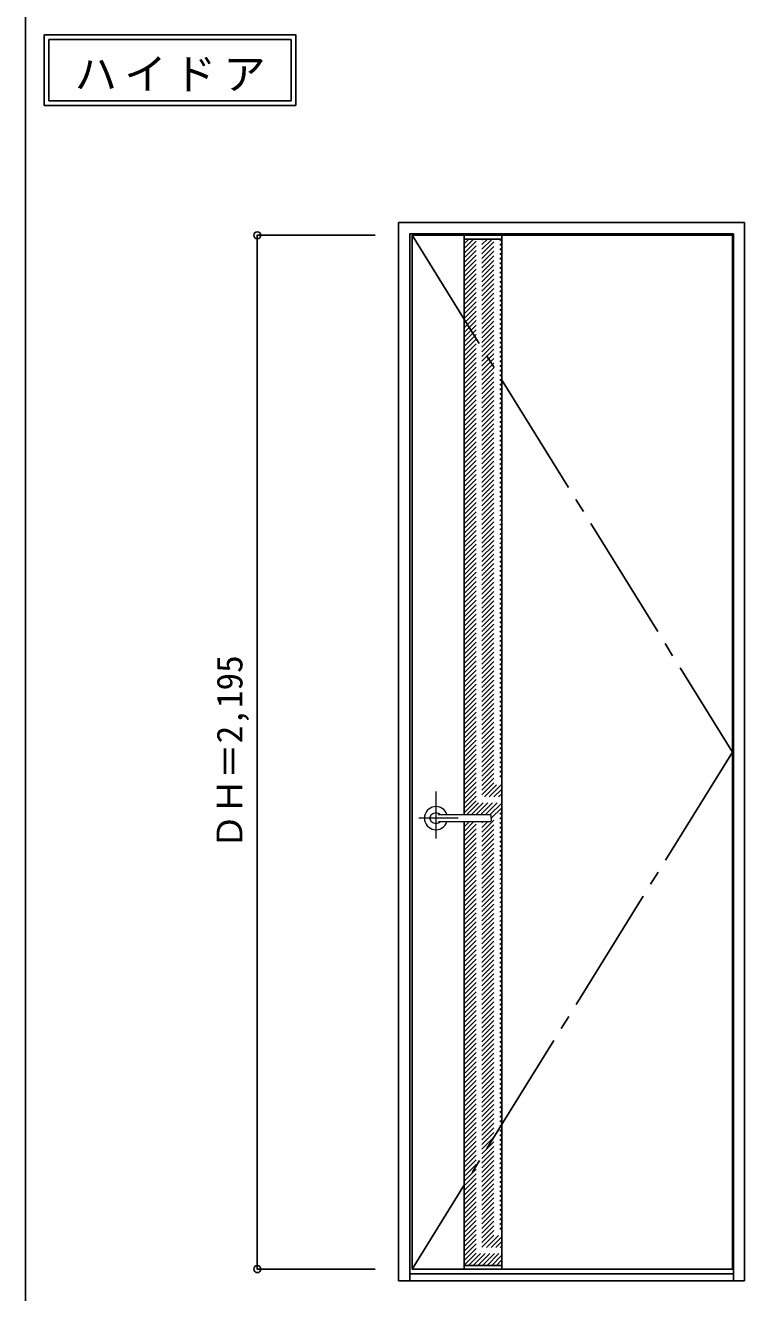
# Model space of a CAD drawing. Units: millimetres, scale not verified. Extents: x -6000 to 5700, y -4307 to 4175.
# Drawn here: x 1205 to 2732, y -2726 to -36 of the extents above; entities that cross this region are included whole.
import ezdxf
from ezdxf.enums import TextEntityAlignment as Align

# ---------------------------------------------------------------- set-up
doc = ezdxf.new("R2010")
doc.units = ezdxf.units.MM
doc.header["$LTSCALE"] = 30
doc.header["$PDMODE"] = 32
doc.header["$PDSIZE"] = 15
for name, pattern in [('CHAIN1', [8, 5, -1, 1, -1]), ('CHAIN2', [12, 9, -1, 1, -1]), ('DASHED1', [1.8, 1.2, -0.6])]:
    doc.linetypes.add(name, pattern=pattern)
for name, color, linetype in [('0-2_扉', 3, 'Continuous'), ('0-3_仕上げ', 3, 'Continuous'), ('0-4_枠', 3, 'Continuous'), ('0-7', 7, 'CHAIN2'), ('0-A_文字', 7, 'Continuous'), ('0-B_寸法', 7, 'Continuous'), ('0-C_ハッチ', 4, 'DASHED1'), ('F-1_枠', 6, 'Continuous')]:
    doc.layers.add(name, color=color, linetype=linetype)
doc.layers.add('0-5_レバー', color=7, linetype='Continuous', lineweight=18)
doc.styles.add('ＭＳ ゴシック', font='')
doc.styles.get('ＭＳ ゴシック').set_extended_font_data('MS Gothic')

msp = doc.modelspace()

# ---------------------------------------------------------------- linework, layer by layer
at = {"layer": '0-2_扉'}
for p, q in [((2026.4, -481.25), (2706.4, -481.25)), ((2026.4, -2676.25), (2026.4, -481.25)), ((2706.4, -2676.25), (2706.4, -481.25)), ((2026.4, -2676.25), (2706.4, -2676.25))]:
    msp.add_line(p, q, dxfattribs=at)
at = {"layer": '0-3_仕上げ'}
for p, q in [((2136.4, -1711.75), (2136.4, -481.25)), ((2216.4, -2676.25), (2216.4, -481.25)), ((2136.4, -2676.25), (2136.4, -1725.75))]:
    msp.add_line(p, q, dxfattribs=at)
at = {"layer": '0-3_仕上げ', "color": 7}
for p, q in [((2136.4, -489.25), (2216.4, -489.25)), ((2136.4, -2668.25), (2216.4, -2668.25))]:
    msp.add_line(p, q, dxfattribs=at)
at = {"layer": '0-4_枠'}
for p, q in [((1997.4, -454.25), (2732.4, -454.25)), ((1997.4, -2701.25), (1997.4, -454.25)), ((2732.4, -2701.25), (2732.4, -454.25)), ((2021.4, -478.25), (2708.4, -478.25)), ((2021.4, -2701.25), (2021.4, -478.25)), ((2708.4, -2701.25), (2708.4, -478.25)), ((2021.4, -2686.25), (2708.4, -2686.25)), ((1997.4, -2701.25), (2732.4, -2701.25))]:
    msp.add_line(p, q, dxfattribs=at)
at = {"layer": '0-5_レバー', "color": 4, "linetype": 'CHAIN1'}
for p, q in [((2076.9, -1662.29), (2076.9, -1762.14)), ((2123.7, -1718.75), (2040.68, -1718.75))]:
    msp.add_line(p, q, dxfattribs=at)
at = {"layer": '0-5_レバー'}
for q in [(2193.9, -1713.26), (2193.9, -1724.25)]:
    msp.add_line((2193.9, -1718.75), q, dxfattribs=at)
for points in [[(2086.86, -1711.76), (2086.09, -1710.97), (2084.12, -1709.6), (2081.88, -1708.59), (2079.44, -1707.96), (2076.9, -1707.75), (2074.36, -1707.96), (2071.93, -1708.59), (2069.68, -1709.6), (2067.71, -1710.97), (2066.09, -1712.64), (2064.89, -1714.54), (2064.15, -1716.6), (2063.9, -1718.75), (2064.15, -1720.9), (2064.89, -1722.96), (2066.09, -1724.86), (2067.71, -1726.53), (2069.68, -1727.9), (2071.93, -1728.91), (2074.36, -1729.54), (2076.9, -1729.75), (2079.44, -1729.54), (2081.88, -1728.91), (2084.12, -1727.9), (2086.09, -1726.53), (2086.86, -1725.74)], [(2192.4, -1711.75), (2182.67, -1711.75), (2172.49, -1711.75), (2162.89, -1711.75), (2153.9, -1711.75), (2145.49, -1711.75), (2137.68, -1711.75), (2130.86, -1711.75), (2124.56, -1711.75), (2118.8, -1711.75), (2113.55, -1711.75), (2108.76, -1711.75), (2104.11, -1711.75), (2099.9, -1711.75), (2096.15, -1711.75), (2094.15, -1711.75), (2092.3, -1711.75), (2090.29, -1711.76), (2087.88, -1711.76), (2086.39, -1711.76), (2084.85, -1711.76), (2083.33, -1711.76), (2082.23, -1711.76), (2081.77, -1711.76), (2081.77, -1711.77)], [(2192.4, -1711.75), (2183.32, -1711.75), (2182.92, -1711.75)], [(2081.92, -1725.74), (2082.05, -1725.74), (2082.49, -1725.74), (2083.21, -1725.74), (2084.23, -1725.74), (2085.49, -1725.74), (2086.84, -1725.74), (2089.7, -1725.74), (2092.68, -1725.75), (2095.7, -1725.75), (2098.74, -1725.75), (2101.81, -1725.75), (2104.89, -1725.75), (2108.89, -1725.75), (2113.3, -1725.75), (2118.27, -1725.75), (2123.8, -1725.75), (2129.89, -1725.75), (2136.54, -1725.75), (2143.75, -1725.75), (2152.34, -1725.75), (2161.6, -1725.75), (2171.54, -1725.75), (2182.15, -1725.75), (2192.4, -1725.75)]]:
    msp.add_lwpolyline(points, dxfattribs=at)
for centre, radius, start, end in [((2076.9, -1718.75), 24.55, 16.59952, 343.36736), ((2192.4, -1713.25), 1.5, 0.00847, 89.9163), ((2192.4, -1713.25), 1.5, 360, 90.17419), ((2192.4, -1724.25), 1.5, 270.16419, 0), ((2192.4, -1724.25), 1.5, 269.91059, 359.99153)]:
    msp.add_arc(centre, radius, start, end, dxfattribs=at)
at = {"layer": '0-7'}
for p, q in [((2026.4, -481.25), (2706.4, -1578.75)), ((2706.4, -1578.75), (2026.4, -2676.25))]:
    msp.add_line(p, q, dxfattribs=at)
at = {"layer": '0-A_文字'}
for p, q in [((1244.8, -55.5), (1244.8, -205.5)), ((1254.8, -65.5), (1769.13, -65.5)), ((1769.13, -65.5), (1769.13, -195.5)), ((1244.8, -205.5), (1779.13, -205.5))]:
    msp.add_line(p, q, dxfattribs=at)
for points in [[(1244.8, -55.5), (1779.13, -55.5), (1779.13, -205.5)], [(1254.8, -65.5), (1254.8, -195.5), (1769.13, -195.5)]]:
    msp.add_lwpolyline(points, dxfattribs=at)
at = {"layer": '0-B_寸法', "color": 4}
for p, q in [((1697.4, -481.25), (1947.4, -481.25)), ((1697.4, -481.25), (1697.4, -2676.25)), ((1697.4, -2676.25), (1947.4, -2676.25))]:
    msp.add_line(p, q, dxfattribs=at)
at = {"layer": '0-B_寸法'}
for p in [(1697.4, -481.25), (1697.4, -2676.25)]:
    msp.add_point(p, dxfattribs=at)
at = {"layer": '0-C_ハッチ'}
for p, q in [((2136.4, -568.9), (2216.05, -489.25)), ((2136.4, -559), (2206.15, -489.25)), ((2136.4, -549.1), (2196.25, -489.25)), ((2136.4, -539.2), (2186.35, -489.25)), ((2136.4, -529.31), (2176.46, -489.25)), ((2136.4, -519.41), (2166.56, -489.25)), ((2136.4, -509.51), (2156.66, -489.25)), ((2136.4, -499.61), (2146.76, -489.25)), ((2136.4, -489.71), (2136.86, -489.25)), ((2136.4, -578.8), (2216.4, -498.8)), ((2136.4, -588.7), (2216.4, -508.7)), ((2136.4, -598.6), (2216.4, -518.6)), ((2136.4, -608.5), (2216.4, -528.5)), ((2136.4, -618.4), (2216.4, -538.4)), ((2136.4, -628.3), (2216.4, -548.3)), ((2136.4, -638.2), (2216.4, -558.2)), ((2136.4, -648.1), (2216.4, -568.1)), ((2136.4, -658), (2216.4, -578)), ((2136.4, -667.9), (2216.4, -587.9)), ((2136.4, -677.8), (2216.4, -597.8)), ((2136.4, -687.7), (2216.4, -607.7)), ((2136.4, -697.6), (2216.4, -617.6)), ((2136.4, -707.5), (2216.4, -627.5)), ((2136.4, -717.4), (2216.4, -637.4)), ((2136.4, -727.3), (2216.4, -647.3)), ((2136.4, -737.19), (2216.4, -657.19)), ((2136.4, -747.09), (2216.4, -667.09)), ((2136.4, -756.99), (2216.4, -676.99)), ((2136.4, -766.89), (2216.4, -686.89)), ((2136.4, -776.79), (2216.4, -696.79)), ((2136.4, -786.69), (2216.4, -706.69)), ((2136.4, -796.59), (2216.4, -716.59)), ((2136.4, -806.49), (2216.4, -726.49)), ((2136.4, -816.39), (2216.4, -736.39)), ((2136.4, -826.29), (2216.4, -746.29)), ((2136.4, -836.19), (2216.4, -756.19)), ((2136.4, -846.09), (2216.4, -766.09)), ((2136.4, -855.99), (2216.4, -775.99)), ((2136.4, -865.89), (2216.4, -785.89)), ((2136.4, -875.79), (2216.4, -795.79)), ((2136.4, -885.69), (2216.4, -805.69)), ((2136.4, -895.59), (2216.4, -815.59)), ((2136.4, -905.49), (2216.4, -825.49)), ((2136.4, -915.39), (2216.4, -835.39)), ((2136.4, -925.29), (2216.4, -845.29)), ((2136.4, -935.18), (2216.4, -855.18)), ((2136.4, -945.08), (2216.4, -865.08)), ((2136.4, -954.98), (2216.4, -874.98)), ((2136.4, -964.88), (2216.4, -884.88)), ((2136.4, -974.78), (2216.4, -894.78)), ((2136.4, -984.68), (2216.4, -904.68)), ((2136.4, -994.58), (2216.4, -914.58)), ((2136.4, -1004.48), (2216.4, -924.48)), ((2136.4, -1014.38), (2216.4, -934.38)), ((2136.4, -1024.28), (2216.4, -944.28)), ((2136.4, -1034.18), (2216.4, -954.18)), ((2136.4, -1044.08), (2216.4, -964.08)), ((2136.4, -1053.98), (2216.4, -973.98)), ((2136.4, -1063.88), (2216.4, -983.88)), ((2136.4, -1073.78), (2216.4, -993.78)), ((2136.4, -1083.68), (2216.4, -1003.68)), ((2136.4, -1093.58), (2216.4, -1013.58)), ((2136.4, -1103.48), (2216.4, -1023.48)), ((2136.4, -1113.38), (2216.4, -1033.38)), ((2136.4, -1123.28), (2216.4, -1043.28)), ((2136.4, -1133.17), (2216.4, -1053.17)), ((2136.4, -1143.07), (2216.4, -1063.07)), ((2136.4, -1152.97), (2216.4, -1072.97)), ((2136.4, -1162.87), (2216.4, -1082.87)), ((2136.4, -1172.77), (2216.4, -1092.77)), ((2136.4, -1182.67), (2216.4, -1102.67)), ((2136.4, -1192.57), (2216.4, -1112.57)), ((2136.4, -1202.47), (2216.4, -1122.47)), ((2136.4, -1212.37), (2216.4, -1132.37)), ((2136.4, -1222.27), (2216.4, -1142.27)), ((2136.4, -1232.17), (2216.4, -1152.17)), ((2136.4, -1242.07), (2216.4, -1162.07)), ((2136.4, -1251.97), (2216.4, -1171.97)), ((2136.4, -1261.87), (2216.4, -1181.87)), ((2136.4, -1271.77), (2216.4, -1191.77)), ((2136.4, -1281.67), (2216.4, -1201.67)), ((2136.4, -1291.57), (2216.4, -1211.57)), ((2136.4, -1301.47), (2216.4, -1221.47)), ((2136.4, -1311.37), (2216.4, -1231.37)), ((2136.4, -1321.26), (2216.4, -1241.26)), ((2136.4, -1331.16), (2216.4, -1251.16)), ((2136.4, -1341.06), (2216.4, -1261.06)), ((2136.4, -1350.96), (2216.4, -1270.96)), ((2136.4, -1360.86), (2216.4, -1280.86)), ((2136.4, -1370.76), (2216.4, -1290.76)), ((2136.4, -1380.66), (2216.4, -1300.66)), ((2136.4, -1390.56), (2216.4, -1310.56)), ((2136.4, -1400.46), (2216.4, -1320.46)), ((2136.4, -1410.36), (2216.4, -1330.36)), ((2136.4, -1420.26), (2216.4, -1340.26)), ((2136.4, -1430.16), (2216.4, -1350.16)), ((2136.4, -1440.06), (2216.4, -1360.06)), ((2136.4, -1449.96), (2216.4, -1369.96)), ((2136.4, -1459.86), (2216.4, -1379.86)), ((2136.4, -1469.76), (2216.4, -1389.76)), ((2136.4, -1479.66), (2216.4, -1399.66)), ((2136.4, -1489.56), (2216.4, -1409.56)), ((2136.4, -1499.46), (2216.4, -1419.46)), ((2136.4, -1509.36), (2216.4, -1429.36)), ((2136.4, -1519.25), (2216.4, -1439.25)), ((2136.4, -1529.15), (2216.4, -1449.15)), ((2136.4, -1539.05), (2216.4, -1459.05)), ((2136.4, -1548.95), (2216.4, -1468.95)), ((2136.4, -1558.85), (2216.4, -1478.85)), ((2136.4, -1568.75), (2216.4, -1488.75)), ((2136.4, -1578.65), (2216.4, -1498.65)), ((2136.4, -1588.55), (2216.4, -1508.55)), ((2136.4, -1598.45), (2216.4, -1518.45)), ((2136.4, -1608.35), (2216.4, -1528.35)), ((2136.4, -1618.25), (2216.4, -1538.25)), ((2136.4, -1628.15), (2216.4, -1548.15)), ((2136.4, -1638.05), (2216.4, -1558.05)), ((2136.4, -1647.95), (2216.4, -1567.95)), ((2136.4, -1657.85), (2216.4, -1577.85)), ((2136.4, -1667.75), (2216.4, -1587.75)), ((2136.4, -1677.65), (2216.4, -1597.65)), ((2136.4, -1687.55), (2216.4, -1607.55)), ((2136.4, -1697.45), (2216.4, -1617.45)), ((2136.4, -1707.35), (2216.4, -1627.35)), ((2141.89, -1711.75), (2216.4, -1637.24)), ((2151.79, -1711.75), (2216.4, -1647.14)), ((2161.69, -1711.75), (2216.4, -1657.04)), ((2171.59, -1711.75), (2216.4, -1666.94)), ((2181.49, -1711.75), (2216.4, -1676.84)), ((2191.39, -1711.75), (2216.4, -1686.74)), ((2136.4, -1786.54), (2216.4, -1706.54)), ((2136.4, -1796.44), (2216.4, -1716.44)), ((2193.9, -1719.14), (2216.4, -1696.64)), ((2136.4, -1727.14), (2137.8, -1725.75)), ((2136.4, -1737.04), (2147.7, -1725.75)), ((2136.4, -1746.94), (2157.59, -1725.75)), ((2136.4, -1756.84), (2167.49, -1725.75)), ((2136.4, -1766.74), (2177.39, -1725.75)), ((2136.4, -1776.64), (2187.29, -1725.75)), ((2136.4, -1806.34), (2216.4, -1726.34)), ((2136.4, -1816.24), (2216.4, -1736.24)), ((2136.4, -1826.14), (2216.4, -1746.14)), ((2136.4, -1836.04), (2216.4, -1756.04)), ((2136.4, -1845.94), (2216.4, -1765.94)), ((2136.4, -1855.84), (2216.4, -1775.84)), ((2136.4, -1865.74), (2216.4, -1785.74)), ((2136.4, -1875.64), (2216.4, -1795.64)), ((2136.4, -1885.54), (2216.4, -1805.54)), ((2136.4, -1895.44), (2216.4, -1815.44)), ((2136.4, -1905.34), (2216.4, -1825.34)), ((2136.4, -1915.23), (2216.4, -1835.23)), ((2136.4, -1925.13), (2216.4, -1845.13)), ((2136.4, -1935.03), (2216.4, -1855.03)), ((2136.4, -1944.93), (2216.4, -1864.93)), ((2136.4, -1954.83), (2216.4, -1874.83)), ((2136.4, -1964.73), (2216.4, -1884.73)), ((2136.4, -1974.63), (2216.4, -1894.63)), ((2136.4, -1984.53), (2216.4, -1904.53)), ((2136.4, -1994.43), (2216.4, -1914.43)), ((2136.4, -2004.33), (2216.4, -1924.33)), ((2136.4, -2014.23), (2216.4, -1934.23)), ((2136.4, -2024.13), (2216.4, -1944.13)), ((2136.4, -2034.03), (2216.4, -1954.03)), ((2136.4, -2043.93), (2216.4, -1963.93)), ((2136.4, -2053.83), (2216.4, -1973.83)), ((2136.4, -2063.73), (2216.4, -1983.73)), ((2136.4, -2073.63), (2216.4, -1993.63)), ((2136.4, -2083.53), (2216.4, -2003.53)), ((2136.4, -2093.43), (2216.4, -2013.43)), ((2136.4, -2103.33), (2216.4, -2023.33)), ((2136.4, -2113.22), (2216.4, -2033.22)), ((2136.4, -2123.12), (2216.4, -2043.12)), ((2136.4, -2133.02), (2216.4, -2053.02)), ((2136.4, -2142.92), (2216.4, -2062.92)), ((2136.4, -2152.82), (2216.4, -2072.82)), ((2136.4, -2162.72), (2216.4, -2082.72)), ((2136.4, -2172.62), (2216.4, -2092.62)), ((2136.4, -2182.52), (2216.4, -2102.52)), ((2136.4, -2192.42), (2216.4, -2112.42)), ((2136.4, -2202.32), (2216.4, -2122.32)), ((2136.4, -2212.22), (2216.4, -2132.22)), ((2136.4, -2222.12), (2216.4, -2142.12)), ((2136.4, -2232.02), (2216.4, -2152.02)), ((2136.4, -2241.92), (2216.4, -2161.92)), ((2136.4, -2251.82), (2216.4, -2171.82)), ((2136.4, -2261.72), (2216.4, -2181.72)), ((2136.4, -2271.62), (2216.4, -2191.62)), ((2136.4, -2281.52), (2216.4, -2201.52)), ((2136.4, -2291.42), (2216.4, -2211.42)), ((2136.4, -2301.31), (2216.4, -2221.31)), ((2136.4, -2311.21), (2216.4, -2231.21)), ((2136.4, -2321.11), (2216.4, -2241.11)), ((2136.4, -2331.01), (2216.4, -2251.01)), ((2136.4, -2340.91), (2216.4, -2260.91)), ((2136.4, -2350.81), (2216.4, -2270.81)), ((2136.4, -2360.71), (2216.4, -2280.71)), ((2136.4, -2370.61), (2216.4, -2290.61)), ((2136.4, -2380.51), (2216.4, -2300.51)), ((2136.4, -2390.41), (2216.4, -2310.41)), ((2136.4, -2400.31), (2216.4, -2320.31)), ((2136.4, -2410.21), (2216.4, -2330.21)), ((2136.4, -2420.11), (2216.4, -2340.11)), ((2136.4, -2430.01), (2216.4, -2350.01)), ((2136.4, -2439.91), (2216.4, -2359.91)), ((2136.4, -2449.81), (2216.4, -2369.81)), ((2136.4, -2459.71), (2216.4, -2379.71)), ((2136.4, -2469.61), (2216.4, -2389.61)), ((2136.4, -2479.51), (2216.4, -2399.51)), ((2136.4, -2489.41), (2216.4, -2409.41)), ((2136.4, -2499.3), (2216.4, -2419.3)), ((2136.4, -2509.2), (2216.4, -2429.2)), ((2136.4, -2519.1), (2216.4, -2439.1)), ((2136.4, -2529), (2216.4, -2449)), ((2136.4, -2538.9), (2216.4, -2458.9)), ((2136.4, -2548.8), (2216.4, -2468.8)), ((2136.4, -2558.7), (2216.4, -2478.7)), ((2136.4, -2568.6), (2216.4, -2488.6)), ((2136.4, -2578.5), (2216.4, -2498.5)), ((2136.4, -2588.4), (2216.4, -2508.4)), ((2136.4, -2598.3), (2216.4, -2518.3)), ((2136.4, -2608.2), (2216.4, -2528.2)), ((2136.4, -2618.1), (2216.4, -2538.1)), ((2136.4, -2628), (2216.4, -2548)), ((2136.4, -2637.9), (2216.4, -2557.9)), ((2136.4, -2647.8), (2216.4, -2567.8)), ((2136.4, -2657.7), (2216.4, -2577.7)), ((2136.4, -2667.6), (2216.4, -2587.6)), ((2145.65, -2668.25), (2216.4, -2597.5)), ((2155.55, -2668.25), (2216.4, -2607.4)), ((2165.44, -2668.25), (2216.4, -2617.29)), ((2175.34, -2668.25), (2216.4, -2627.19)), ((2185.24, -2668.25), (2216.4, -2637.09)), ((2195.14, -2668.25), (2216.4, -2646.99)), ((2205.04, -2668.25), (2216.4, -2656.89)), ((2214.94, -2668.25), (2216.4, -2666.79))]:
    msp.add_line(p, q, dxfattribs=at)
at = {"layer": 'F-1_枠'}
msp.add_line((1204.8, 4175), (1204.8, -3790), dxfattribs=at)

# ---------------------------------------------------------------- texts
at = {"layer": '0-A_文字', "insert": (1309.46, -175.5), "char_height": 65.98, "attachment_point": 7, "style": 'ＭＳ ゴシック'}
msp.add_mtext('\\T1.17;ハイドア', dxfattribs=at)
at = {"layer": '0-B_寸法', "style": 'ＭＳ ゴシック'}
msp.add_text('ＤＨ＝2,195', height=54.99, rotation=90, dxfattribs=at).set_placement((1682.4, -1785), align=Align.BOTTOM_LEFT)

doc.saveas('drawing.dxf')
